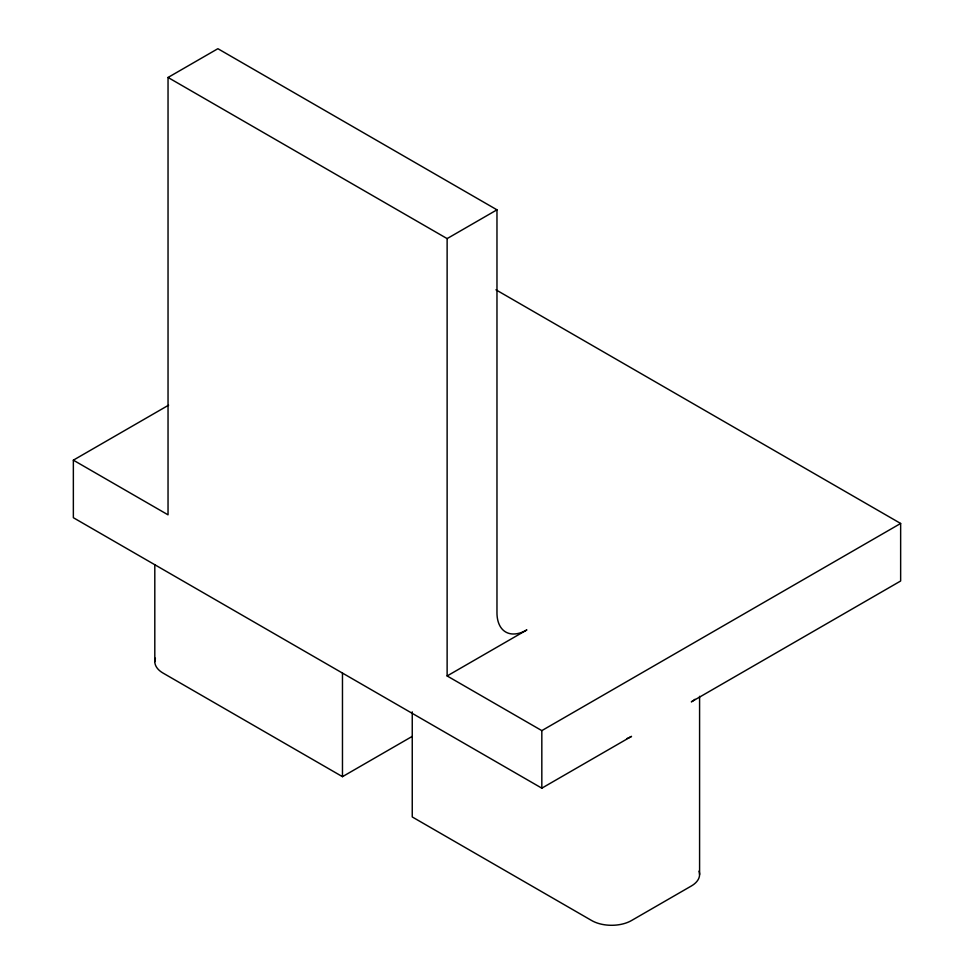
<?xml version="1.0" encoding="UTF-8"?>
<svg xmlns="http://www.w3.org/2000/svg" width="974" height="974" viewBox="0 0 974 974"><rect width="100%" height="100%" fill="white"/><g stroke="black" fill="none" stroke-linecap="round" stroke-linejoin="round"><path stroke-width="1.46" d="M154.805 661.577L154.805 564.75M699.588 696.325L699.588 874.494M168.039 77.47L217.884 48.7L496.971 209.824L496.971 612.658A42.284 24.411 -60 0 0 526.873 629.922L447.127 675.956L447.127 238.606L168.039 77.47L168.039 514.832L73.354 460.166L73.354 517.705L541.824 788.173L631.529 736.381A28.076 16.205 0 0 1 627.11 738.462M447.127 238.606L496.971 209.824M73.354 460.166L168.612 405.172M155.402 658.241A28.197 16.278 0 0 0 163.06 673.083L342.471 776.668L412.246 736.381M447.127 675.956L541.824 730.622L900.646 523.464L900.646 581.003L691.333 701.852A28.076 16.205 0 0 0 694.949 699.308M495.949 289.814L900.646 523.464M541.824 730.622L541.824 788.173M412.246 711.86L412.246 816.955L591.656 920.527A28.197 16.278 0 0 0 631.529 920.527L691.333 885.999A28.197 16.278 0 0 0 698.991 871.158M342.471 673.083L342.471 776.668"/></g></svg>
